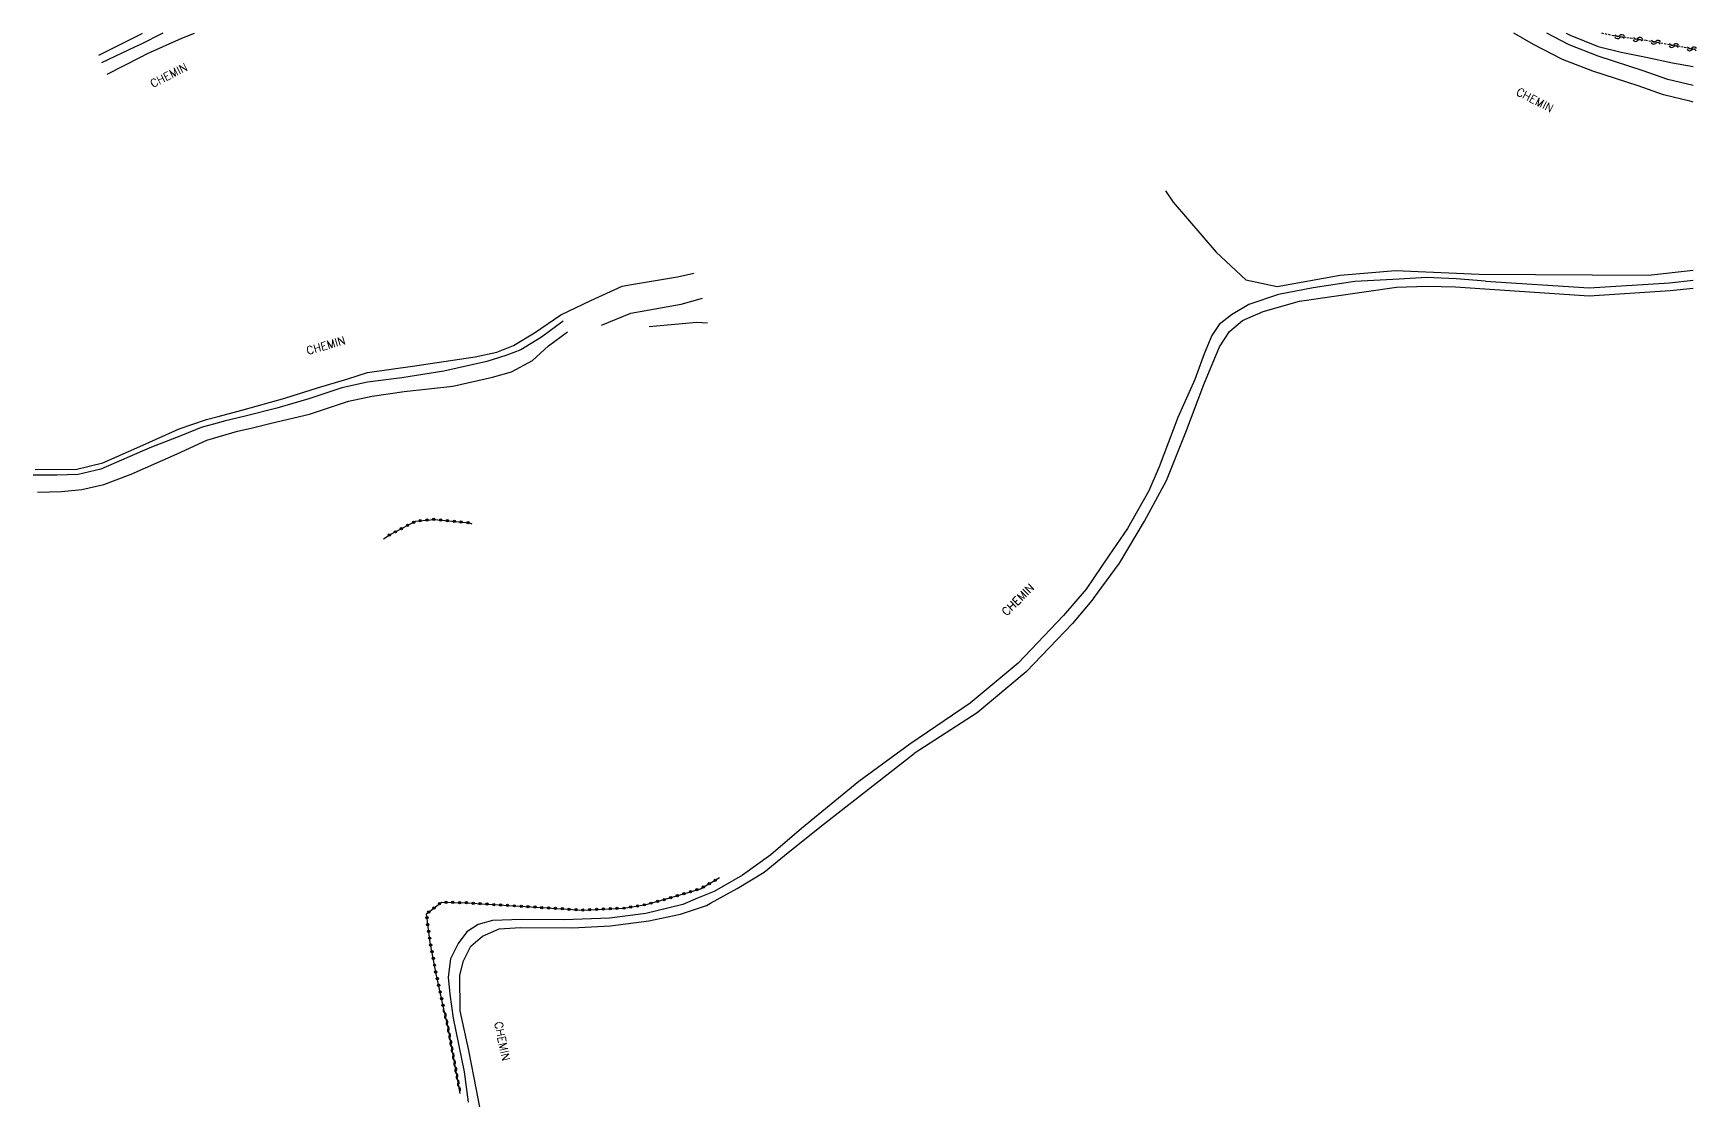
# Model space of a CAD drawing. Header units: millimetres. Extents: x 270000 to 271001, y 126000 to 127000.
# Drawn here: x 270637.1 to 271000.8, y 126766.5 to 127000 of the extents above; entities that cross this region are included whole.
import ezdxf

# ---------------------------------------------------------------- set-up
doc = ezdxf.new("R2010")
doc.units = ezdxf.units.MM
doc.linetypes.add('DASHED', pattern=[0.75, 0.5, -0.25])
doc.layers.get('0').update_dxf_attribs({"linetype": 'CONTINUOUS'})
for name, color, linetype in [('W0071', 7, 'CONTINUOUS'), ('W0211', 2, 'CONTINUOUS'), ('W0214', 2, 'CONTINUOUS'), ('W0310', 3, 'CONTINUOUS'), ('W0322', 7, 'CONTINUOUS'), ('W0323', 7, 'CONTINUOUS'), ('W0501', 5, 'DASHED'), ('W0510', 5, 'CONTINUOUS'), ('W0989', 7, 'CONTINUOUS')]:
    doc.layers.add(name, color=color, linetype=linetype)
doc.styles.get("Standard").update_dxf_attribs({"font": 'romans.shx', "width": 0.85})

# ---------------------------------------------------------------- blocks, each defined once
blk = doc.blocks.new('t323o')
at = {"color": 0, "linetype": 'Continuous'}
for radius in [0.25, 0.15]:
    blk.add_circle((0, 0), radius, dxfattribs=at)
blk = doc.blocks.new('t322o')
at = {"color": 0, "linetype": 'Continuous'}
for radius in [0.25, 0.15]:
    blk.add_circle((0, 0), radius, dxfattribs=at)
blk = doc.blocks.new('t310o')
at = {"color": 0, "linetype": 'Continuous'}
for centre, start, end in [((-0.5, 0.38), 216.8699, 323.1304), ((0.5, -0.37), 36.8699, 143.1303)]:
    blk.add_arc(centre, 0.625, start, end, dxfattribs=at)
blk = doc.blocks.new('t500o')
at = {"color": 0, "linetype": 'Continuous'}
for centre, start, end in [((-0.5, 0.625), 216.8699, 323.1301), ((0.5, -0.125), 36.8699, 143.1301), ((0.5, -0.625), 36.8699, 143.1301), ((-0.5, 0.125), 216.8699, 323.1301)]:
    blk.add_arc(centre, 0.625, start, end, dxfattribs=at)

msp = doc.modelspace()

# ---------------------------------------------------------------- linework, layer by layer
at = {"layer": 'W0071'}
for points in [[(270665.42, 127000), (270660.49, 126997.57), (270659.2, 126996.94), (270652.01, 126993.56)], [(270653.25, 126991.02), (270660.51, 126994.78), (270662.08, 126995.6), (270669.52, 126998.93), (270672.34, 127000)], [(271000, 126984.96), (270999.53, 126985.07), (270993.47, 126986.53), (270987.92, 126988.48), (270978.02, 126991.69), (270971.41, 126994.28), (270965.09, 126997.52), (270960.74, 127000)], [(271000, 126988.57), (270994.47, 126989.91), (270989.04, 126991.81), (270979.2, 126995), (270972.86, 126997.49), (270967.95, 127000)], [(270954.56, 126945.8), (270948.13, 126946.3), (270941.68, 126946.54), (270935.68, 126946.24), (270926.04, 126945.72), (270916.87, 126944.3), (270909.34, 126942.87), (270902.81, 126940.66), (270899.07, 126938.38), (270896.36, 126936.29), (270894.74, 126933.9), (270893.1, 126929.89), (270890.99, 126924.27), (270887.28, 126915.96), (270883.22, 126905.14), (270881, 126899.89), (270876.31, 126891.7), (270872.27, 126885.82), (270867.24, 126878.4), (270862.31, 126872.64), (270852.38, 126862.24), (270841.89, 126853.46), (270828.75, 126844.48), (270817.6, 126836.31), (270805.05, 126826.01), (270798.35, 126820.27), (270792.15, 126815.85), (270785.92, 126812.28), (270782.29, 126810.77), (270779.1, 126809.44), (270771.02, 126807.45), (270763.02, 126806.4), (270753.18, 126806.07), (270743.84, 126806.16), (270737.44, 126805.9), (270734.37, 126805.06), (270731.9, 126803.47), (270729.95, 126800.88), (270728.26, 126797.52), (270727.78, 126793.55), (270728.16, 126789.79), (270728.9, 126784.55), (270731.28, 126772.81), (270732.19, 126766.17)], [(270868.87, 126876.34), (270874.57, 126884.09), (270880.01, 126893.3), (270884.86, 126902.2), (270889.08, 126912.77), (270892.96, 126923.16), (270896.42, 126931.37), (270898.57, 126934.76), (270901.47, 126937.2), (270905.99, 126939.14), (270913.92, 126941.4), (270935.1, 126944.45), (270941.75, 126944.71), (270948.03, 126944.54), (270954.46, 126944.09), (270977.26, 126942.58), (270994.97, 126943.73), (271000, 126944.24)], [(270954.56, 126945.8), (270977.26, 126944.3), (270994.83, 126945.44), (271000, 126945.96)], [(270752.92, 126937.03), (270748.19, 126933.53), (270743.68, 126930.76), (270740.63, 126929.6), (270736.21, 126928.21), (270726.84, 126926.06), (270717.65, 126924.59), (270710.15, 126923.69), (270704.55, 126922.44), (270697.35, 126920.04), (270690.29, 126917.97), (270683.39, 126916.22), (270678.78, 126915.12), (270678.1, 126914.95), (270673.8, 126913.74), (270669.73, 126912.11), (270662.53, 126909.33), (270651.84, 126904.68), (270646.89, 126903.51), (270642.22, 126903.3), (270637.08, 126903.32)], [(270637.97, 126899.61), (270643.22, 126899.75), (270647.68, 126900.21), (270652.49, 126901.3), (270658.46, 126903.53), (270668.52, 126908.03), (270675.01, 126911.02), (270681.74, 126912.94), (270684.69, 126913.64), (270689.1, 126914.69), (270697.46, 126916.7), (270706.01, 126919.54), (270711.15, 126920.61), (270718.16, 126921.66), (270728.82, 126922.79), (270737.46, 126924.76), (270741.66, 126925.94), (270746.25, 126928.41), (270749.72, 126931.62), (270753.88, 126934.66)], [(270868.87, 126876.34), (270864.27, 126870.88), (270854.18, 126860.31), (270843.45, 126851.34), (270829.7, 126842.46)], [(270735.01, 126763.54), (270733.97, 126768.9), (270732.3, 126777.49), (270730.41, 126786.18), (270730.31, 126793.99), (270731.13, 126797.13), (270732.72, 126800.32), (270735.28, 126802.48), (270738.92, 126804.06), (270743.59, 126804.37), (270754.94, 126804.31), (270763.27, 126804.74), (270771.64, 126805.85), (270778.6, 126807.3), (270784.25, 126809.22), (270785.11, 126809.7), (270790.96, 126812.9), (270796.86, 126816.51), (270802.13, 126820.77), (270810.06, 126827.12), (270829.7, 126842.46)]]:
    msp.add_lwpolyline(points, dxfattribs=at)
at = {"layer": 'W0211'}
for points in [[(270651.44, 126995.23), (270660.47, 126999.76), (270660.94, 127000)], [(270884.61, 126965.54), (270886.26, 126963.06), (270895.71, 126952.13), (270902.16, 126946.06), (270909.06, 126944.62), (270922.78, 126947.05), (270934.92, 126948.08), (270953.16, 126947.28), (270990.22, 126947.1), (271000, 126948.15)], [(270637.46, 126904.59), (270646.57, 126904.68), (270652.26, 126906.03), (270661.04, 126909.93), (270668.96, 126913.47), (270674.98, 126915.53), (270677.47, 126916.18), (270682.67, 126917.56), (270692.07, 126920.18), (270699.2, 126922.41), (270705.88, 126924.43), (270710.15, 126925.81), (270719.95, 126927.21), (270733.68, 126929.24), (270738.42, 126930.26), (270742.07, 126931.68), (270746.67, 126934.45), (270752.42, 126938.37), (270759.01, 126941.54), (270765.83, 126944.71), (270767.88, 126945.05), (270777.95, 126946.72), (270781.49, 126947.51)], [(270771.74, 126935.87), (270782.17, 126936.8), (270784.45, 126936.68)]]:
    msp.add_lwpolyline(points, dxfattribs=at)
at = {"layer": 'W0214'}
msp.add_lwpolyline([(270761.29, 126936.16), (270767.71, 126938.75), (270778.73, 126940.77), (270783.42, 126942.07)], dxfattribs=at)
at = {"layer": 'W0310'}
msp.add_lwpolyline([(270730.41, 126768.08), (270727.69, 126782.88), (270727, 126785.88)], dxfattribs=at)
at = {"layer": 'W0322'}
msp.add_lwpolyline([(270713.64, 126889.44), (270715.07, 126890.32), (270720.65, 126893.26), (270724.74, 126893.66), (270732.48, 126892.88), (270732.98, 126892.71)], dxfattribs=at)
at = {"layer": 'W0323'}
msp.add_lwpolyline([(270727, 126785.88), (270725.16, 126794.25), (270723.85, 126801.09), (270723.02, 126807.35), (270726.3, 126809.93), (270731.7, 126809.79), (270749.33, 126808.68), (270757.2, 126808.21), (270766.21, 126808.62), (270771.04, 126809.41), (270776.77, 126810.99), (270780.25, 126812.05), (270782.97, 126812.87), (270787.14, 126815.29)], dxfattribs=at)
at = {"layer": 'W0501'}
msp.add_lwpolyline([(271000, 126996.52), (270991.51, 126998.1), (270989.69, 126998.38), (270982.66, 126999.44), (270979.98, 127000)], dxfattribs=at)
at = {"layer": 'W0510'}
msp.add_lwpolyline([(270972.19, 127000), (270973.12, 126999.55), (270979.18, 126997.11), (270984.24, 126995.85), (270989.68, 126994.79), (270995.47, 126993.53), (271000, 126992.75)], dxfattribs=at)

# ---------------------------------------------------------------- block references
at = {"layer": 'W0310'}
for p, rotation in [((270727.03, 126785.76), 102.9360977047808), ((270727.37, 126784.29), 102.9360977047808), ((270727.7, 126782.83), 100.4155052428018), ((270727.97, 126781.36), 100.4155052428018), ((270728.24, 126779.88), 100.4155052428018), ((270728.51, 126778.4), 100.4155052428018), ((270728.78, 126776.93), 100.4155052428018), ((270729.06, 126775.45), 100.4155052428018), ((270729.33, 126773.98), 100.4155052428018), ((270729.6, 126772.5), 100.4155052428018), ((270729.87, 126771.03), 100.4155052428018), ((270730.14, 126769.55), 100.4155052428018)]:
    msp.add_blockref('t310o', p, dxfattribs=dict(at, rotation=rotation))
at = {"layer": 'W0322'}
for p, rotation in [((270717.56, 126891.63), 27.71454990389941), ((270718.89, 126892.33), 27.71454990389941), ((270720.22, 126893.03), 27.71454990389941), ((270721.66, 126893.36), 5.631464957996459), ((270723.15, 126893.5), 5.631464957996459), ((270724.64, 126893.65), 5.631464957996459), ((270726.14, 126893.52), 354.2329989762437), ((270727.63, 126893.37), 354.2329989762437), ((270729.12, 126893.22), 354.2329989762437), ((270730.61, 126893.07), 354.2329989762437), ((270732.11, 126892.92), 354.2329989762437), ((270714.91, 126890.23), 31.65102563863274), ((270716.24, 126890.94), 27.71454990389941)]:
    msp.add_blockref('t322o', p, dxfattribs=dict(at, rotation=rotation))
at = {"layer": 'W0323'}
for p, rotation in [((270779.33, 126811.76), 16.91180160113447), ((270780.76, 126812.2), 16.91158569455276), ((270782.2, 126812.64), 16.91158569455276), ((270783.57, 126813.22), 30.09353884572577), ((270784.87, 126813.97), 30.09353884572577), ((270786.16, 126814.72), 30.09353884572577), ((270724.71, 126808.68), 38.12791691859866), ((270725.89, 126809.61), 38.12791691859866), ((270727.28, 126809.9), 358.5888501971378), ((270728.78, 126809.87), 358.5888501971378), ((270730.28, 126809.83), 358.5888501971378), ((270731.78, 126809.79), 356.4022290280341), ((270733.27, 126809.69), 356.4022290280341), ((270734.77, 126809.6), 356.4022290280341), ((270736.27, 126809.51), 356.4022290280341), ((270737.77, 126809.41), 356.4022290280341), ((270739.26, 126809.32), 356.4022290280341), ((270740.76, 126809.22), 356.4022290280341), ((270742.26, 126809.13), 356.4022290280341), ((270743.75, 126809.04), 356.4022290280341), ((270745.25, 126808.94), 356.4022290280341), ((270746.75, 126808.85), 356.4022290280341), ((270748.24, 126808.75), 356.4022290280341), ((270749.74, 126808.66), 356.5216520092796), ((270751.24, 126808.57), 356.5216520092796), ((270752.74, 126808.48), 356.5216520092796), ((270754.23, 126808.39), 356.5216520092796), ((270755.73, 126808.3), 356.5216520092796), ((270757.23, 126808.21), 2.637760596333027), ((270758.73, 126808.28), 2.637760596333027), ((270760.22, 126808.35), 2.637760596333027), ((270761.72, 126808.42), 2.637760596333027), ((270763.22, 126808.48), 2.637760596333027), ((270764.72, 126808.55), 2.637760596333027), ((270766.22, 126808.62), 9.254701851584496), ((270767.7, 126808.87), 9.254701851584496), ((270769.18, 126809.11), 9.254701851584496), ((270770.66, 126809.35), 9.254701851584496), ((270772.11, 126809.71), 15.3997256944992), ((270773.56, 126810.1), 15.3997256944992), ((270775.01, 126810.5), 15.3997256944992), ((270776.45, 126810.9), 15.3997256944992), ((270777.89, 126811.33), 16.91180160113447), ((270723.13, 126806.51), 97.56349589703463), ((270723.32, 126805.03), 97.56349589703463), ((270723.53, 126807.75), 38.12791691859866), ((270723.52, 126803.54), 97.56349589703463), ((270723.72, 126802.05), 97.56349589703463), ((270723.95, 126800.57), 100.8936070373239), ((270724.23, 126799.1), 100.8936070373239), ((270724.51, 126797.62), 100.8936070373239), ((270724.8, 126796.15), 100.8936070373239), ((270725.08, 126794.68), 100.8936070373239), ((270725.39, 126793.21), 102.3901634010313), ((270725.71, 126791.75), 102.3901634010313), ((270726.03, 126790.28), 102.3901634010313), ((270726.36, 126788.82), 102.3901634010313), ((270726.68, 126787.35), 102.3901634010313)]:
    msp.add_blockref('t323o', p, dxfattribs=dict(at, rotation=rotation))
at = {"layer": 'W0501'}
for p, rotation in [((270983.91, 126999.25), 171.3592373412887), ((270987.86, 126998.65), 171.3592373412887), ((270991.82, 126998.04), 169.4336906352505), ((270995.75, 126997.31), 169.4336906352505), ((270999.68, 126996.58), 169.4336906352505)]:
    msp.add_blockref('t500o', p, dxfattribs=dict(at, rotation=rotation))

# ---------------------------------------------------------------- texts
at = {"layer": 'W0989'}
for rotation, p in [(27.2415, (270663.23, 126988.04)), (332.4556, (270961.1, 126986.64)), (16.3042, (270697.1, 126929.64)), (44.3869, (270849.85, 126872.44)), (281.5813, (270737.88, 126783.59))]:
    msp.add_text('CHEMIN', height=1.75, rotation=rotation, dxfattribs=at).set_placement(p)

doc.saveas('drawing.dxf')
